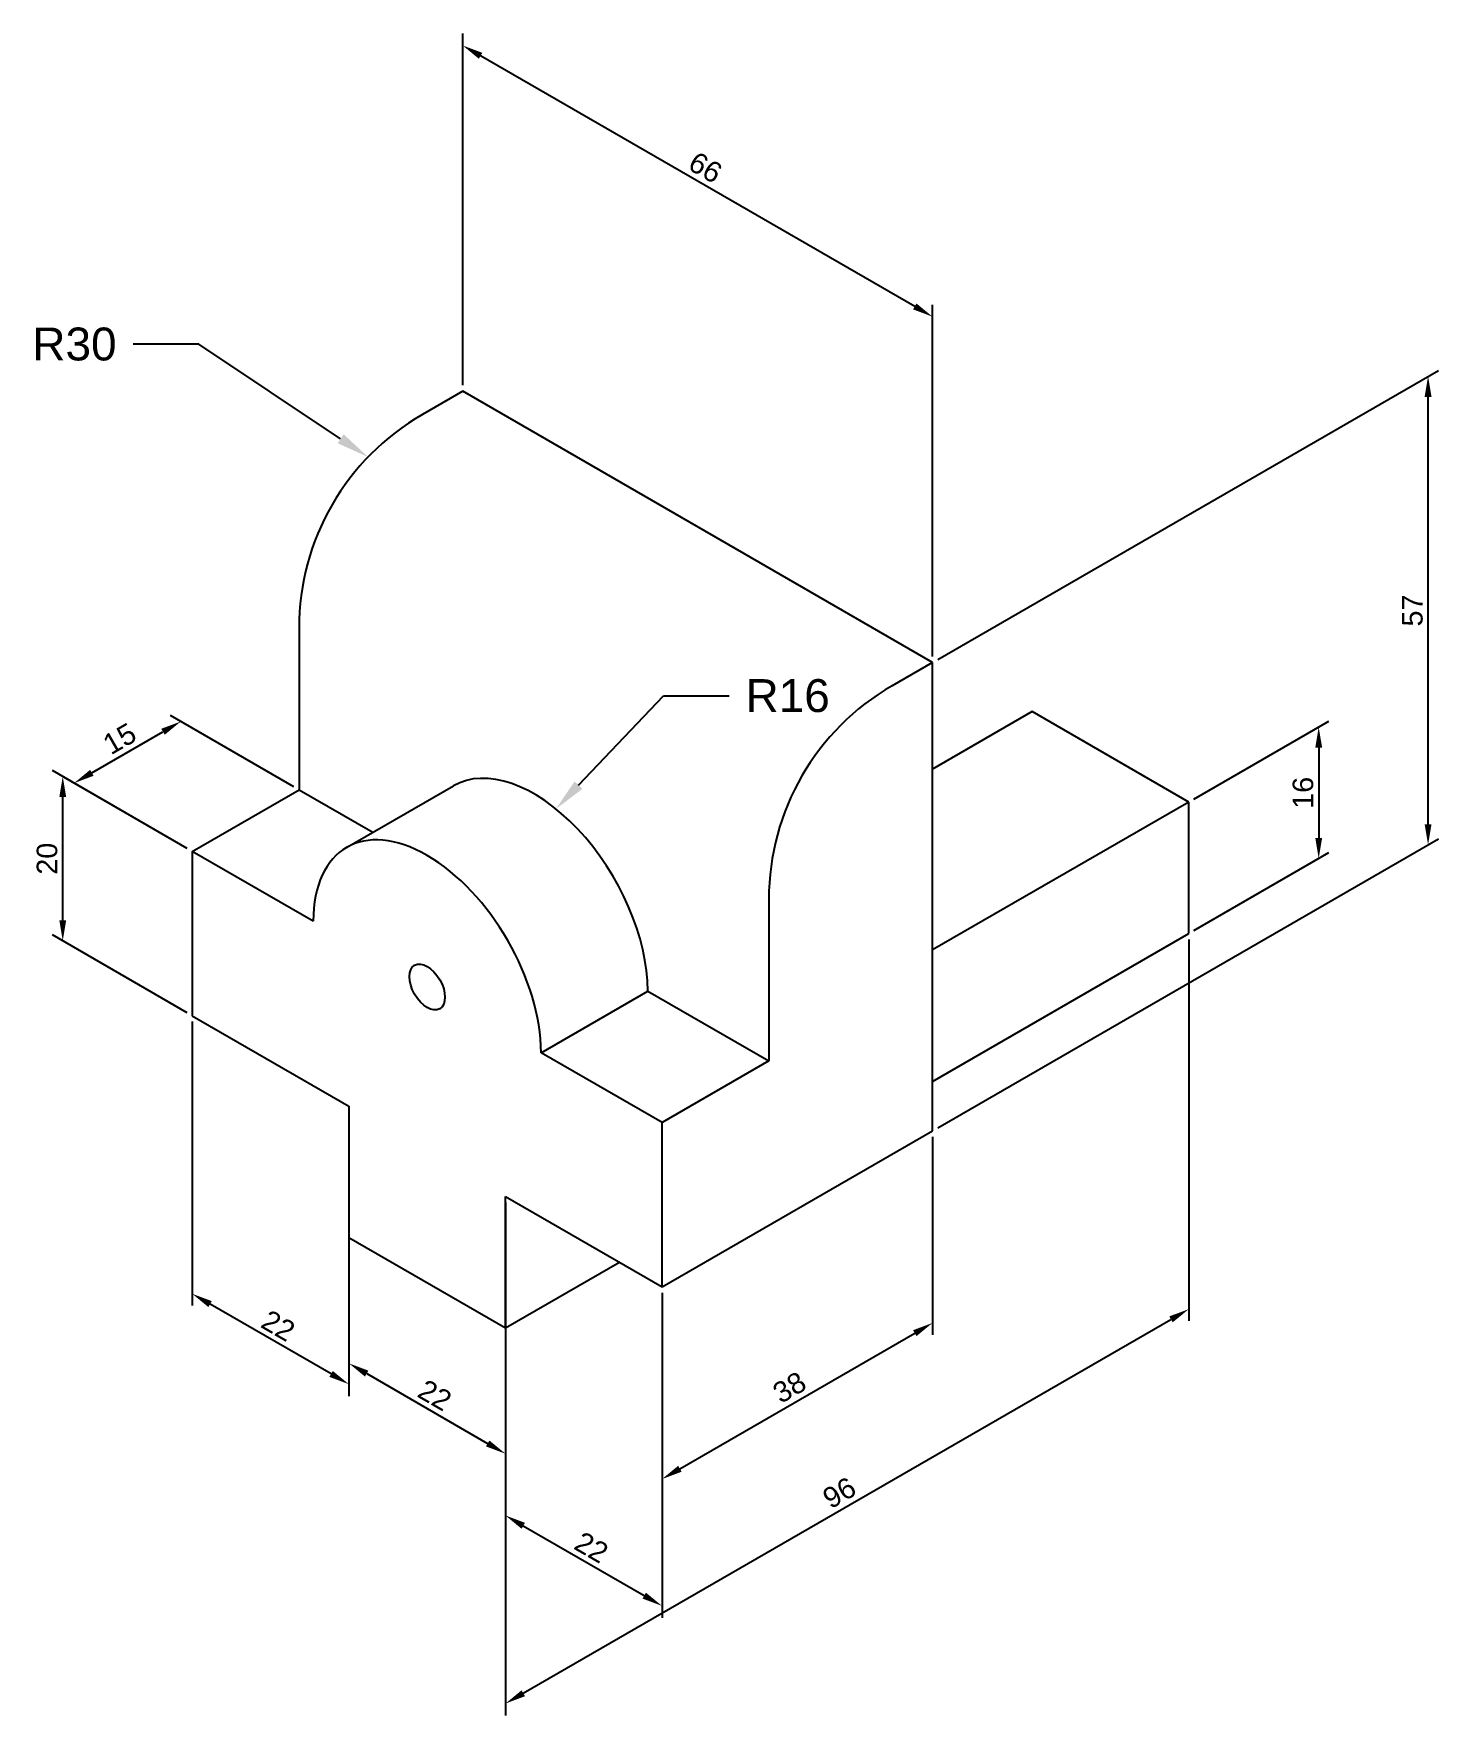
# Model space of a CAD drawing. Header units: millimetres. Extents: x 1453 to 1624, y 497 to 701.
import ezdxf
from ezdxf import colors
from ezdxf.entities.mleader import LeaderData, LeaderLine
from ezdxf.math import Vec2, Vec3

# ---------------------------------------------------------------- set-up
doc = ezdxf.new("R2010")
doc.units = ezdxf.units.MM
doc.styles.get("Standard").update_dxf_attribs({"font": 'arial.ttf'})
doc.dimstyles.new('ISO-25', dxfattribs={"dimtxt": 2.5, "dimasz": 2.5, "dimexe": 1.25, "dimexo": 0.625, "dimtad": 1, "dimtxsty": 'Standard', "dimcen": 2.5, "dimadec": 0, "dimazin": 0, "dimtfac": 1, "dimtmove": 0, "dimatfit": 3, "dimfxl": 1, "dimarcsym": 0})

# ---------------------------------------------------------------- blocks, each defined once
blk = doc.blocks.new('*D12')
at = {"color": 0, "lineweight": -2, "transparency": 16777216}
for p, q in [((1491.14, 554.23), (1491.14, 538.21)), ((1510.19, 543.23), (1510.19, 527.21)), ((1493.3, 538.4), (1508.02, 529.9))]:
    blk.add_line(p, q, dxfattribs=at)
at = {"color": 0, "transparency": 16777216}
for points in [[(1493.51, 538.76), (1493.09, 538.04), (1491.14, 539.65)], [(1508.23, 530.26), (1507.82, 529.54), (1510.19, 528.65)]]:
    blk.add_solid(points, dxfattribs=at)
at = {"layer": 'Defpoints', "color": 0, "transparency": 16777216}
for p in [(1491.14, 554.96), (1510.19, 543.96), (1510.19, 528.65)]:
    blk.add_point(p, dxfattribs=at)
at = {"color": 0, "transparency": 16777216, "insert": (1501.6, 535.78), "char_height": 2.5, "attachment_point": 5, "rotation": 330}
blk.add_mtext('22', dxfattribs=at)
blk = doc.blocks.new('*D13')
at = {"color": 0, "lineweight": -2, "transparency": 16777216}
for p, q in [((1472.08, 581.23), (1472.08, 546.67)), ((1491.14, 570.23), (1491.14, 535.67)), ((1488.97, 538.36), (1474.25, 546.86))]:
    blk.add_line(p, q, dxfattribs=at)
at = {"color": 0, "transparency": 16777216}
for points in [[(1474.46, 547.22), (1474.04, 546.5), (1472.08, 548.11)], [(1489.18, 538.72), (1488.76, 538), (1491.14, 537.11)]]:
    blk.add_solid(points, dxfattribs=at)
at = {"layer": 'Defpoints', "color": 0, "transparency": 16777216}
for p in [(1472.08, 581.96), (1491.14, 570.96), (1472.08, 548.11)]:
    blk.add_point(p, dxfattribs=at)
at = {"color": 0, "transparency": 16777216, "insert": (1482.55, 544.24), "char_height": 2.5, "attachment_point": 5, "rotation": 330}
blk.add_mtext('22', dxfattribs=at)
blk = doc.blocks.new('*D14')
at = {"color": 0, "lineweight": -2, "transparency": 16777216}
for p, q in [((1510.19, 559.23), (1510.19, 519.69)), ((1529.24, 548.23), (1529.24, 508.69)), ((1512.35, 519.88), (1527.08, 511.38))]:
    blk.add_line(p, q, dxfattribs=at)
at = {"color": 0, "transparency": 16777216}
for points in [[(1512.56, 520.24), (1512.15, 519.52), (1510.19, 521.13)], [(1527.28, 511.74), (1526.87, 511.02), (1529.24, 510.13)]]:
    blk.add_solid(points, dxfattribs=at)
at = {"layer": 'Defpoints', "color": 0, "transparency": 16777216}
for p in [(1510.19, 559.96), (1529.24, 548.96), (1529.24, 510.13)]:
    blk.add_point(p, dxfattribs=at)
at = {"color": 0, "transparency": 16777216, "insert": (1520.66, 517.26), "char_height": 2.5, "attachment_point": 5, "rotation": 330}
blk.add_mtext('22', dxfattribs=at)
blk = doc.blocks.new('*D15')
at = {"color": 0, "lineweight": -2, "transparency": 16777216}
for p, q in [((1562.15, 567.23), (1562.15, 543.13)), ((1529.24, 548.23), (1529.24, 524.13)), ((1531.41, 526.82), (1559.99, 543.32))]:
    blk.add_line(p, q, dxfattribs=at)
at = {"color": 0, "transparency": 16777216}
for points in [[(1559.78, 543.68), (1560.19, 542.96), (1562.15, 544.57)], [(1531.2, 527.18), (1531.62, 526.46), (1529.24, 525.57)]]:
    blk.add_solid(points, dxfattribs=at)
at = {"layer": 'Defpoints', "color": 0, "transparency": 16777216}
for p in [(1562.15, 567.96), (1529.24, 548.96), (1562.15, 544.57)]:
    blk.add_point(p, dxfattribs=at)
at = {"color": 0, "transparency": 16777216, "insert": (1544.74, 536.72), "char_height": 2.5, "attachment_point": 5, "rotation": 30}
blk.add_mtext('38', dxfattribs=at)
blk = doc.blocks.new('*D16')
at = {"color": 0, "lineweight": -2, "transparency": 16777216}
for p, q in [((1593.33, 591.23), (1593.33, 544.81)), ((1512.35, 499.5), (1591.16, 545)), ((1510.19, 543.23), (1510.19, 496.81))]:
    blk.add_line(p, q, dxfattribs=at)
at = {"color": 0, "transparency": 16777216}
for points in [[(1590.95, 545.36), (1591.37, 544.64), (1593.33, 546.25)], [(1512.15, 499.86), (1512.56, 499.14), (1510.19, 498.25)]]:
    blk.add_solid(points, dxfattribs=at)
at = {"layer": 'Defpoints', "color": 0, "transparency": 16777216}
for p in [(1593.33, 591.96), (1593.33, 546.25), (1510.19, 543.96)]:
    blk.add_point(p, dxfattribs=at)
at = {"color": 0, "transparency": 16777216, "insert": (1550.81, 523.9), "char_height": 2.5, "attachment_point": 5, "rotation": 30}
blk.add_mtext('96', dxfattribs=at)
blk = doc.blocks.new('*D17')
at = {"color": 0, "lineweight": -2, "transparency": 16777216}
for p, q in [((1593.95, 608.32), (1610.38, 617.8)), ((1609.13, 614.58), (1609.13, 603.58)), ((1593.95, 592.32), (1610.38, 601.8))]:
    blk.add_line(p, q, dxfattribs=at)
at = {"color": 0, "transparency": 16777216}
for points in [[(1608.72, 614.58), (1609.55, 614.58), (1609.13, 617.08)], [(1608.72, 603.58), (1609.55, 603.58), (1609.13, 601.08)]]:
    blk.add_solid(points, dxfattribs=at)
at = {"layer": 'Defpoints', "color": 0, "transparency": 16777216}
for p in [(1593.33, 607.96), (1609.13, 601.08), (1593.33, 591.96)]:
    blk.add_point(p, dxfattribs=at)
at = {"color": 0, "transparency": 16777216, "insert": (1607.23, 609.08), "char_height": 2.5, "attachment_point": 5, "rotation": 90}
blk.add_mtext('16', dxfattribs=at)
blk = doc.blocks.new('*D18')
at = {"color": 0, "lineweight": -2, "transparency": 16777216}
for p, q in [((1562.78, 625.32), (1623.69, 660.49)), ((1622.44, 605.26), (1622.44, 657.26)), ((1562.78, 568.32), (1623.69, 603.49))]:
    blk.add_line(p, q, dxfattribs=at)
at = {"color": 0, "transparency": 16777216}
for points in [[(1622.02, 657.26), (1622.86, 657.26), (1622.44, 659.76)], [(1622.02, 605.26), (1622.86, 605.26), (1622.44, 602.76)]]:
    blk.add_solid(points, dxfattribs=at)
at = {"layer": 'Defpoints', "color": 0, "transparency": 16777216}
for p in [(1622.44, 659.76), (1562.15, 624.96), (1562.15, 567.96)]:
    blk.add_point(p, dxfattribs=at)
at = {"color": 0, "transparency": 16777216, "insert": (1620.54, 631.26), "char_height": 2.5, "attachment_point": 5, "rotation": 90}
blk.add_mtext('57', dxfattribs=at)
blk = doc.blocks.new('*D19')
at = {"color": 0, "lineweight": -2, "transparency": 16777216}
for p, q in [((1504.99, 658.68), (1504.99, 701.47)), ((1559.99, 668.27), (1507.16, 698.77)), ((1562.15, 625.68), (1562.15, 668.47))]:
    blk.add_line(p, q, dxfattribs=at)
at = {"color": 0, "transparency": 16777216}
for points in [[(1507.37, 699.13), (1506.95, 698.41), (1504.99, 700.02)], [(1560.19, 668.63), (1559.78, 667.91), (1562.15, 667.02)]]:
    blk.add_solid(points, dxfattribs=at)
at = {"layer": 'Defpoints', "color": 0, "transparency": 16777216}
for p in [(1504.99, 700.02), (1504.99, 657.96), (1562.15, 624.96)]:
    blk.add_point(p, dxfattribs=at)
at = {"color": 0, "transparency": 16777216, "insert": (1534.52, 685.17), "char_height": 2.5, "attachment_point": 5, "rotation": 330}
blk.add_mtext('66', dxfattribs=at)
blk = doc.blocks.new('*D20')
at = {"color": 0, "lineweight": -2, "transparency": 16777216}
for p, q in [((1471.46, 602.32), (1455.07, 611.78)), ((1456.32, 593.56), (1456.32, 608.56)), ((1471.46, 582.32), (1455.07, 591.78))]:
    blk.add_line(p, q, dxfattribs=at)
at = {"color": 0, "transparency": 16777216}
for points in [[(1455.91, 608.56), (1456.74, 608.56), (1456.32, 611.06)], [(1455.91, 593.56), (1456.74, 593.56), (1456.32, 591.06)]]:
    blk.add_solid(points, dxfattribs=at)
at = {"layer": 'Defpoints', "color": 0, "transparency": 16777216}
for p in [(1456.32, 611.06), (1472.08, 601.96), (1472.08, 581.96)]:
    blk.add_point(p, dxfattribs=at)
at = {"color": 0, "transparency": 16777216, "insert": (1454.42, 601.06), "char_height": 2.5, "attachment_point": 5, "rotation": 90}
blk.add_mtext('20', dxfattribs=at)
blk = doc.blocks.new('*D21')
at = {"color": 0, "lineweight": -2, "transparency": 16777216}
for p, q in [((1484.45, 609.82), (1469.44, 618.49)), ((1459.86, 611.51), (1468.52, 616.51)), ((1471.46, 602.32), (1456.45, 610.99))]:
    blk.add_line(p, q, dxfattribs=at)
at = {"color": 0, "transparency": 16777216}
for points in [[(1468.31, 616.87), (1468.73, 616.15), (1470.69, 617.76)], [(1459.65, 611.87), (1460.07, 611.15), (1457.7, 610.26)]]:
    blk.add_solid(points, dxfattribs=at)
at = {"layer": 'Defpoints', "color": 0, "transparency": 16777216}
for p in [(1470.69, 617.76), (1485.07, 609.46), (1472.08, 601.96)]:
    blk.add_point(p, dxfattribs=at)
at = {"color": 0, "transparency": 16777216, "insert": (1463.24, 615.66), "char_height": 2.5, "attachment_point": 5, "rotation": 30}
blk.add_mtext('15', dxfattribs=at)

msp = doc.modelspace()

# ---------------------------------------------------------------- linework, layer by layer
for p, q in [((1504.993, 657.956), (1500.074, 655.117)), ((1562.151, 624.956), (1504.993, 657.956)), ((1485.074, 629.136), (1485.074, 609.456)), ((1562.151, 624.956), (1557.232, 622.117)), ((1562.151, 567.956), (1562.151, 624.956)), ((1574.275, 618.956), (1562.151, 611.956)), ((1593.327, 607.956), (1574.275, 618.956)), ((1490.865, 602.427), (1503.855, 609.927)), ((1472.084, 601.956), (1485.074, 609.456)), ((1485.074, 609.456), (1494.057, 604.27)), ((1593.327, 607.956), (1562.151, 589.956)), ((1593.327, 591.956), (1593.327, 607.956)), ((1486.806, 593.456), (1472.084, 601.956)), ((1472.084, 601.956), (1472.084, 581.956)), ((1542.232, 596.136), (1542.232, 576.456)), ((1562.151, 573.956), (1593.327, 591.956)), ((1514.519, 577.456), (1527.51, 584.956)), ((1527.51, 584.956), (1542.232, 576.456)), ((1472.084, 581.956), (1491.136, 570.956)), ((1529.242, 568.956), (1514.519, 577.456)), ((1542.232, 576.456), (1529.242, 568.956)), ((1491.136, 570.956), (1491.136, 554.956)), ((1529.242, 548.956), (1529.242, 568.956)), ((1529.242, 548.956), (1562.151, 567.956)), ((1510.189, 543.956), (1510.189, 559.956)), ((1510.189, 559.956), (1529.242, 548.956)), ((1491.136, 554.956), (1510.189, 543.956)), ((1510.189, 543.956), (1524.045, 551.956))]:
    msp.add_line(p, q)
for centre in [(1515.074, 629.136), (1572.232, 596.136)]:
    msp.add_arc(centre, 30, 120, 180)
for centre, end_param in [((1513.653, 592.956), 3.1415927), ((1500.663, 585.456), 3.9269908)]:
    msp.add_ellipse(centre, major_axis=(9.798, -16.971), ratio=0.5773503, start_param=0.7853982, end_param=end_param)
msp.add_ellipse((1500.663, 585.456), major_axis=(1.531, -2.652), ratio=0.5773503)

# ---------------------------------------------------------------- dimensions: what is measured, and where the dimension line sits
for p1, p2, distance, picture, middle in [((1562.151, 624.956), (1504.993, 657.956), -36.43, '*D19', (1534.522, 685.169)), ((1472.084, 601.956), (1485.074, 609.456), 14.389, '*D21', (1463.24, 615.66)), ((1510.189, 543.956), (1593.327, 591.956), -39.58, '*D16', (1550.808, 523.901)), ((1491.136, 570.956), (1472.084, 581.956), 29.31, '*D13', (1482.55, 544.241)), ((1529.242, 548.956), (1562.151, 567.956), -20.25, '*D15', (1544.745, 536.722)), ((1510.189, 559.956), (1529.242, 548.956), -33.625, '*D14', (1520.655, 517.258)), ((1491.136, 554.956), (1510.189, 543.956), -13.256, '*D12', (1501.603, 535.778))]:
    dim = msp.add_aligned_dim(p1=p1, p2=p2, distance=distance, dimstyle='ISO-25')
    dim.commit()
    dim.dimension.update_dxf_attribs({"geometry": picture, "text_midpoint": middle})
for base, p1, p2, picture, middle in [((1622.44, 659.765), (1562.151, 567.956), (1562.151, 624.956), '*D18', (1620.544, 631.265)), ((1609.133, 601.082), (1593.327, 607.956), (1593.327, 591.956), '*D17', (1607.232, 609.082)), ((1456.323, 611.056), (1472.084, 581.956), (1472.084, 601.956), '*D20', (1454.422, 601.056))]:
    dim = msp.add_linear_dim(base=base, p1=p1, p2=p2, angle=90, dimstyle='ISO-25')
    dim.commit()
    dim.dimension.update_dxf_attribs({"geometry": picture, "text_midpoint": middle})

# ---------------------------------------------------------------- leaders
ml = msp.add_multileader_mtext('Standard')
ml.set_content('R30', color=256)
ml.set_leader_properties()
ml.build(insert=Vec2(0, 0))
ctx = ml.context
ctx.base_point, ctx.plane_origin = Vec3(1451.329, 663.662), Vec3(1493.465, 649.946)
ctx.text_align_type = 2
notes = []
notes.append((ctx, [(0, (1, 1, 0), (1472.873, 663.662), (-1, 0), 8, [(0, [(1493.465, 649.946)], 0, [])])]))
ctx.mtext.insert, ctx.mtext.alignment, ctx.mtext.flow_direction = Vec3(1462.873, 665.697), 3, 5
ml = msp.add_multileader_mtext('Standard')
ml.set_content('R16', color=256)
ml.set_leader_properties()
ml.build(insert=Vec2(0, 0))
ctx = ml.context
ctx.base_point, ctx.plane_origin = Vec3(1537.397, 620.875), Vec3(1516.324, 607.115)
notes.append((ctx, [(0, (1, 1, 0), (1529.397, 620.875), (1, 0), 8, [(0, [(1516.324, 607.115)], 0, [])])]))
ctx.mtext.insert, ctx.mtext.flow_direction = Vec3(1539.397, 622.91), 5
for ctx, leaders in notes:
    for number, flags, end, landing, length, lines in leaders:
        leader = LeaderData()
        leader.index, (leader.has_last_leader_line, leader.has_dogleg_vector, leader.attachment_direction) = number, flags
        leader.last_leader_point, leader.dogleg_vector, leader.dogleg_length = Vec3(end), Vec3(landing), length
        for number, points, colour, breaks in lines:
            line = LeaderLine()
            line.index, line.vertices, line.color, line.breaks = number, Vec3.list(points), colors.encode_raw_color(colour), breaks
            leader.lines.append(line)
        ctx.leaders.append(leader)

doc.saveas('drawing.dxf')
